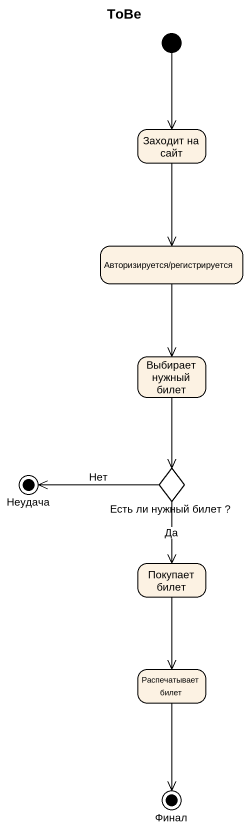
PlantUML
@startuml
title ToBe
hide empty description
state "Заходит на сайт" as Заходит_на_сайт
state "Авторизируется/регистрируется" as Авторизируется
state "Выбирает нужный билет" as Выбирает_нужный_билет
state Неудача <<end>>
state "Есть ли нужный билет ?" as Есть_ли_нужный_билет <<choice>>
state "Покупает билет" as Покупает_билет
state "Распечатывает билет" as Распечатывает_билет
state Финал <<end>>
[*] --> Заходит_на_сайт
Заходит_на_сайт --> Авторизируется
Авторизируется --> Выбирает_нужный_билет
Выбирает_нужный_билет --> Есть_ли_нужный_билет
Есть_ли_нужный_билет -left-> Неудача : Нет
Есть_ли_нужный_билет --> Покупает_билет : Да
Покупает_билет --> Распечатывает_билет
Распечатывает_билет --> Финал
@enduml
